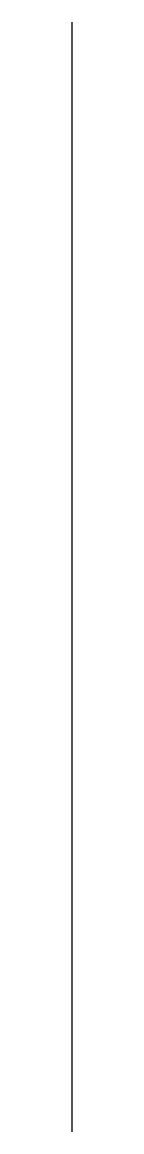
# Model space of a CAD drawing. Header units: millimetres. Extents: x 0 to 0, y -64 to 64.
import ezdxf

# ---------------------------------------------------------------- set-up
doc = ezdxf.new("R2010")
doc.units = ezdxf.units.MM
doc.layers.get('0').update_dxf_attribs({"linetype": 'CONTINUOUS'})

msp = doc.modelspace()

# ---------------------------------------------------------------- linework, layer by layer
msp.add_line((0, -63.5), (0, 63.5))

doc.saveas('drawing.dxf')
